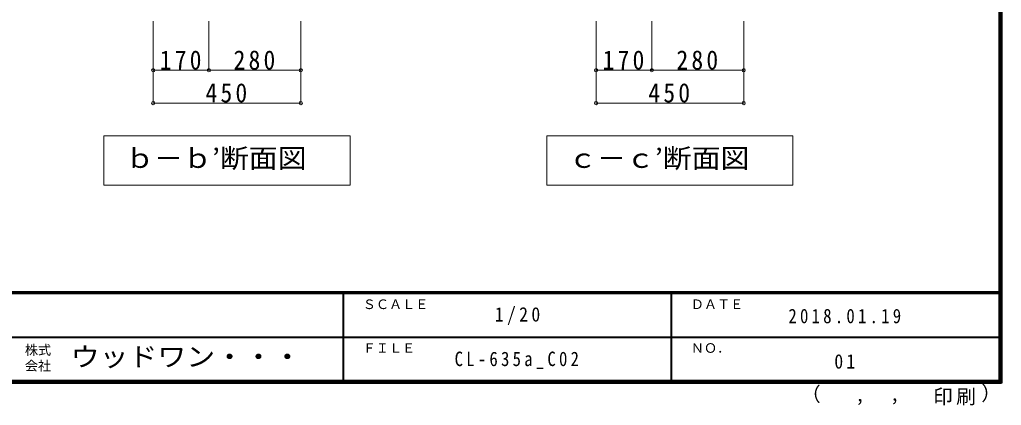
# Model space of a CAD drawing. Units: millimetres at full size, sheet at 1:20; details may follow other scales. Extents: x -3922 to 3878, y -2932 to 2722.
# Drawn here: x 885 to 3878, y -2932 to -1757 of the extents above; entities that cross this region are included whole.
import ezdxf
from ezdxf.enums import TextEntityAlignment as Align

# ---------------------------------------------------------------- set-up
doc = ezdxf.new("R2010")
doc.units = ezdxf.units.MM
doc.header["$LTSCALE"] = 20
doc.header["$PDMODE"] = 32
doc.header["$PDSIZE"] = 10
for name, color, linetype, lineweight in [('0-A_文字', 7, 'Continuous', 18), ('0-B_寸法', 7, 'Continuous', 9), ('F-1_枠', 6, 'Continuous', 40)]:
    doc.layers.add(name, color=color, linetype=linetype, lineweight=lineweight)
doc.layers.add('F-A_文字', color=7, linetype='Continuous')
doc.styles.add('ＭＳ ゴシック', font='')
doc.styles.get('ＭＳ ゴシック').set_extended_font_data('MS Gothic')

msp = doc.modelspace()

# ---------------------------------------------------------------- linework, layer by layer
at = {"layer": '0-A_文字'}
for p, q in [((1892.47, -2111.27), (1892.47, -2261.27)), ((3242.47, -2111.27), (3242.47, -2261.27)), ((1142.47, -2261.27), (1892.47, -2261.27)), ((2492.47, -2261.27), (3242.47, -2261.27))]:
    msp.add_line(p, q, dxfattribs=at)
for points in [[(1892.47, -2111.27), (1142.47, -2111.27), (1142.47, -2261.27)], [(3242.47, -2111.27), (2492.47, -2111.27), (2492.47, -2261.27)]]:
    msp.add_lwpolyline(points, dxfattribs=at)
at = {"layer": '0-B_寸法', "color": 4}
for p, q in [((1292.47, -2011.27), (1292.47, -1761.27)), ((1462.47, -1911.27), (1462.47, -1761.27)), ((1742.47, -2011.27), (1742.47, -1761.27)), ((2642.47, -2011.27), (2642.47, -1761.27)), ((2812.47, -1911.27), (2812.47, -1761.27)), ((3092.47, -2011.27), (3092.47, -1761.27)), ((1292.47, -1911.27), (1742.47, -1911.27)), ((2642.47, -1911.27), (3092.47, -1911.27)), ((1292.47, -2011.27), (1742.47, -2011.27)), ((2642.47, -2011.27), (3092.47, -2011.27))]:
    msp.add_line(p, q, dxfattribs=at)
at = {"layer": '0-B_寸法'}
for p in [(1292.47, -1911.27), (1462.47, -1911.27), (1742.47, -1911.27), (2642.47, -1911.27), (2812.47, -1911.27), (3092.47, -1911.27), (1292.47, -2011.27), (1742.47, -2011.27), (2642.47, -2011.27), (3092.47, -2011.27)]:
    msp.add_point(p, dxfattribs=at)
at = {"layer": 'F-1_枠'}
for p, q in [((3871.3, 2722.29), (3871.3, -2864.37)), ((3874.63, 2722.29), (3874.63, -2864.37)), ((3877.97, 2722.29), (3877.97, -2864.37)), ((3877.97, -2587.71), (-3922.03, -2587.71)), ((3877.97, -2591.04), (-3922.03, -2591.04)), ((1871.3, -2591.04), (1871.3, -2857.71)), ((2871.3, -2591.04), (2871.3, -2857.71)), ((-22.03, -2724.37), (3871.3, -2724.38)), ((3877.97, -2857.71), (-3922.03, -2857.71)), ((3877.97, -2861.04), (-3922.03, -2861.04)), ((3877.97, -2864.37), (-3922.03, -2864.37))]:
    msp.add_line(p, q, dxfattribs=at)

# ---------------------------------------------------------------- texts
at = {"layer": '0-A_文字', "style": 'ＭＳ ゴシック', "width": 1.1}
for s, p in [('ｂ－ｂ’断面図', (1207.47, -2226.27)), ('ｃ－ｃ’断面図', (2557.47, -2226.27))]:
    msp.add_text(s, height=58.65, dxfattribs=at).set_placement(p, align=Align.BOTTOM_LEFT)
at = {"layer": '0-B_寸法', "char_height": 58.65, "attachment_point": 7, "style": 'ＭＳ ゴシック'}
for s, insert in [('\\T1.27;\\W0.9;170', (1312.47, -1910.06)), ('\\T1.27;\\W0.9;280', (1537.47, -1910.06)), ('\\T1.27;\\W0.9;170', (2662.47, -1910.06)), ('\\T1.27;\\W0.9;280', (2887.47, -1910.06)), ('\\T1.27;\\W0.9;450', (1451.93, -2010.06)), ('\\T1.27;\\W0.9;450', (2801.93, -2010.06))]:
    msp.add_mtext(s, dxfattribs=dict(at, insert=insert))
at = {"layer": 'F-A_文字', "style": 'ＭＳ ゴシック'}
for s, height, p in [('ＳＣＡＬＥ', 29.33, (1931.3, -2647.71)), ('ＤＡＴＥ', 29.33, (2931.3, -2647.71)), ('株式', 29.33, (901.3, -2787.04)), ('ＦＩＬＥ', 29.33, (1931.3, -2781.04)), ('ＮＯ．', 29.33, (2931.3, -2781.04)), ('会社', 29.33, (901.3, -2835.04)), ('（', 43.99, (3267.32, -2933.25)), ('）', 43.99, (3816.9, -2930.46)), (',', 43.99, (3432.15, -2933.25)), (',', 43.99, (3538.1, -2931.39))]:
    msp.add_text(s, height=height, dxfattribs=at).set_placement(p, align=Align.BOTTOM_LEFT)
at = {"layer": 'F-A_文字', "style": 'ＭＳ ゴシック', "width": 1.1}
msp.add_text('ウッドワン・・・', height=58.65, dxfattribs=at).set_placement((1041.3, -2831.04), align=Align.BOTTOM_LEFT)
at = {"layer": 'F-A_文字', "char_height": 43.99, "attachment_point": 7, "style": 'ＭＳ ゴシック'}
for s, insert in [('\\T1.38;\\W0.9;1/20', (2333.8, -2687.71)), ('\\T1.39;\\W0.85;2018.01.19', (3228.8, -2682.71)), ('\\T1.39;\\W0.85;CL-635a_C02', (2211.3, -2821.04)), ('\\T1.36;\\W0.9;01', (3368.8, -2821.04)), ('\\T1.17;印刷', (3670.07, -2932.32))]:
    msp.add_mtext(s, dxfattribs=dict(at, insert=insert))

doc.saveas('drawing.dxf')
